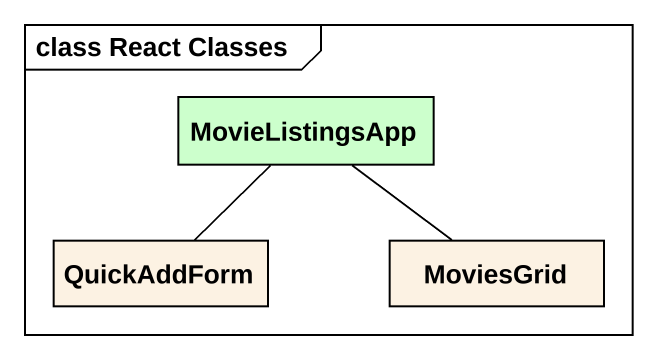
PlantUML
@startuml
mainframe class React Classes
hide circle
hide empty members
class MovieListingsApp #CCFFCC
class QuickAddForm
class MoviesGrid
QuickAddForm -up- MovieListingsApp
MoviesGrid -up- MovieListingsApp
@enduml
